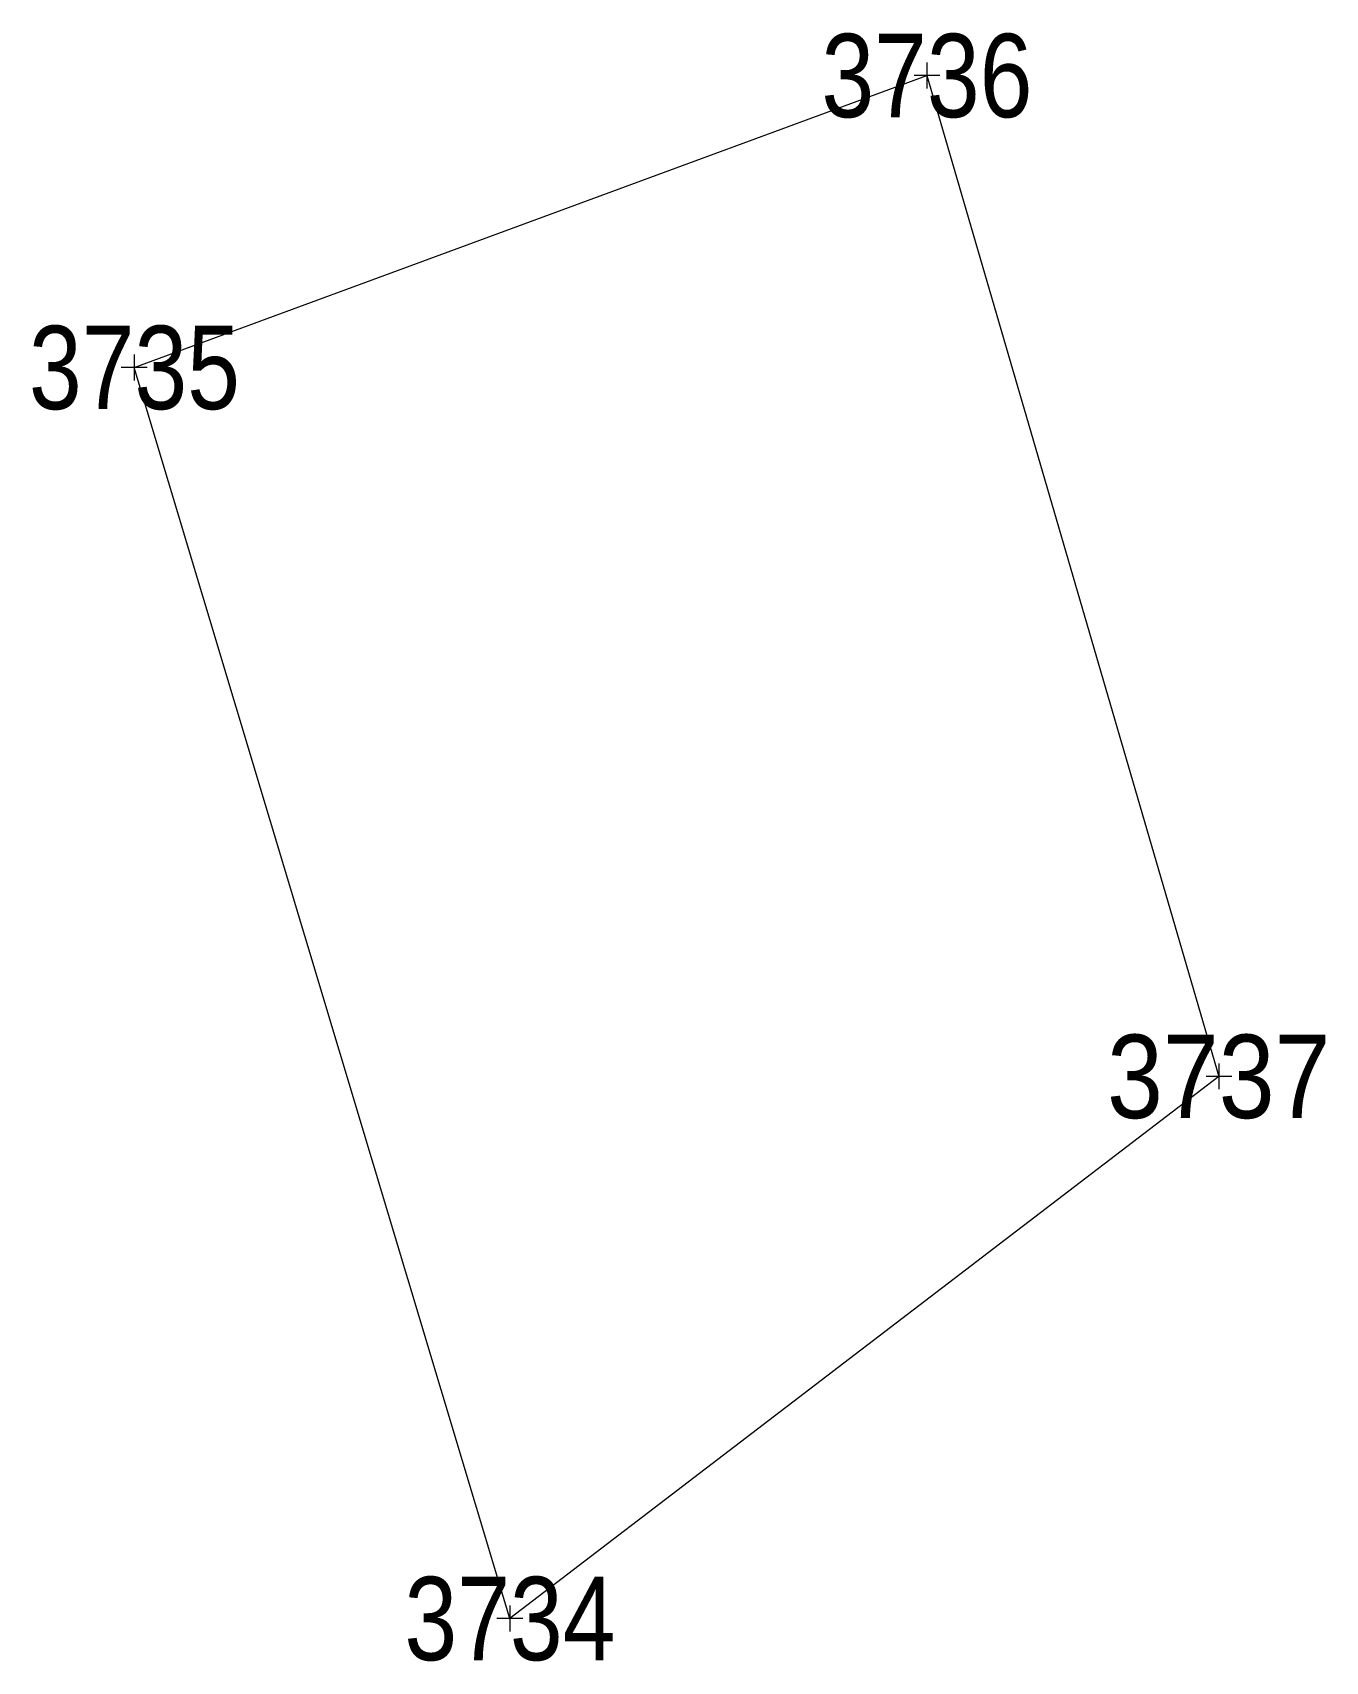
# Model space of a CAD drawing. Header units: metres. Extents: x 548545 to 549507, y 1841893 to 1844201.
# Drawn here: x 549475.56 to 549506.55, y 1844161.97 to 1844201.03 of the extents above.
import ezdxf
from ezdxf.enums import TextEntityAlignment as Align

# ---------------------------------------------------------------- set-up
doc = ezdxf.new("R2010")
doc.units = ezdxf.units.M
doc.header["$LTSCALE"] = 0.8
doc.layers.add('11', color=7, linetype='Continuous', lineweight=13)
doc.layers.add('15', color=7, linetype='Continuous', lineweight=13)
doc.layers.add('12', color=7, linetype='Continuous')

msp = doc.modelspace()

# ---------------------------------------------------------------- linework, layer by layer
at = {"layer": '11'}
for p, q in [((549497.31, 1844200), (549496.69, 1844200)), ((549497, 1844200.31), (549497, 1844199.69)), ((549478.31, 1844193), (549477.69, 1844193)), ((549478, 1844193.31), (549478, 1844192.69)), ((549504, 1844176.31), (549504, 1844175.69)), ((549504.31, 1844176), (549503.69, 1844176)), ((549487, 1844163.31), (549487, 1844162.69)), ((549487.31, 1844163), (549486.69, 1844163))]:
    msp.add_line(p, q, dxfattribs=at)
at = {"layer": '15'}
msp.add_lwpolyline([(549478, 1844193), (549497, 1844200), (549504, 1844176), (549487, 1844163)], close=True, dxfattribs=at)

# ---------------------------------------------------------------- texts
at = {"layer": '12'}
for s, width, p in [('3736', 0.85, (549497, 1844199)), ('3735', 0.85, (549478.005, 1844192)), ('3737', 0.9, (549503.995, 1844175)), ('3734', 0.85, (549487.005, 1844162))]:
    msp.add_text(s, height=2, dxfattribs=dict(at, width=width)).set_placement(p, align=Align.CENTER)

doc.saveas('drawing.dxf')
